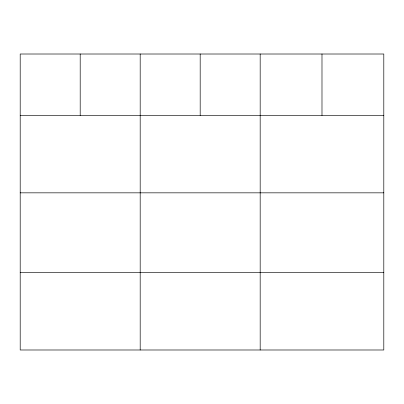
<?xml version="1.0" encoding="UTF-8"?>
<svg xmlns="http://www.w3.org/2000/svg" width="404" height="404" viewBox="0 0 404 404"><rect width="100%" height="100%" fill="white"/><g stroke="black" fill="none" stroke-linecap="round" stroke-linejoin="round"><path stroke-width="0.61" d="M383.8 192.839L383.8 54.01L20.2 54.01L20.2 349.99L383.8 349.99L383.8 192.839L20.2 192.839M20.2 115.433L383.8 115.433M20.2 272.589L383.8 272.589M321.988 54.01L321.988 115.433M260.176 54.01L260.176 349.99M200.182 54.01L200.182 115.433M140.188 54.01L140.188 349.99M80.194 54.01L80.194 115.433"/></g></svg>
